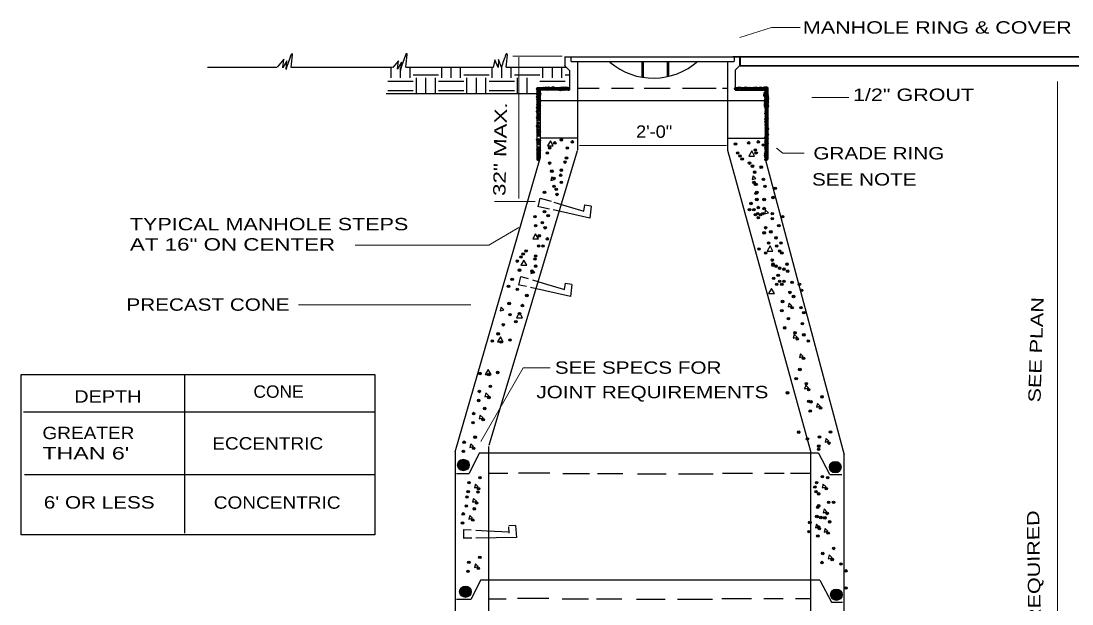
# Model space of a CAD drawing. Extents: x -67503 to 74262, y -57387 to 43659.
# Drawn here: x -66073 to 26896, y -7851 to 43659 of the extents above; entities that cross this region are included whole.
import ezdxf

# ---------------------------------------------------------------- set-up
doc = ezdxf.new("R2010")
doc.units = 0
doc.header["$LTSCALE"] = 440
doc.header["$PDMODE"] = 32
doc.header["$PDSIZE"] = 220
doc.layers.add('1', color=7, linetype='Continuous', lineweight=25)

msp = doc.modelspace()

# ---------------------------------------------------------------- hatches: boundary and pattern name
at = {"layer": '1'}
h = msp.add_hatch(color=256, dxfattribs=at)
edge = h.paths.add_edge_path()
edge.add_ellipse((-26940.7, 4426.7), major_axis=(546.5, 0), ratio=0.9201822, start_angle=0, end_angle=360)
h = msp.add_hatch(color=256, dxfattribs=at)
edge = h.paths.add_edge_path()
edge.add_ellipse((5958.7, 4241.6), major_axis=(546.5, 0), ratio=0.9201822, start_angle=0, end_angle=360)
h = msp.add_hatch(color=256, dxfattribs=at)
edge = h.paths.add_edge_path()
edge.add_ellipse((-26755.8, -6769.9), major_axis=(546.5, 0), ratio=0.9201822, start_angle=0, end_angle=360)
h = msp.add_hatch(color=256, dxfattribs=at)
edge = h.paths.add_edge_path()
edge.add_ellipse((6053, -7035.7), major_axis=(546.5, 0), ratio=0.9201822, start_angle=0, end_angle=360)

# ---------------------------------------------------------------- linework, layer by layer
for p, q in [((-32694.2, 40152.2), (-33193.8, 39566.2)), ((-32755.3, 39411.5), (-32694.2, 40152.2)), ((-32406, 40029), (-32755.3, 39411.5)), ((-32485.3, 39276.4), (-32406, 40029)), ((-24160.2, 40230.1), (-24320.4, 39562.3)), ((-23878.8, 39542.3), (-24160.2, 40230.1)), ((-23847.6, 40251), (-23878.8, 39542.3)), ((-23577, 39544.3), (-23847.6, 40251)), ((-17983.4, 40496.7), (-3115.9, 40496.7)), ((-17981, 40496.7), (-17981, 39717.7)), ((-17416.8, 40085.9), (-3008.3, 40085.9)), ((-17415.7, 40085.9), (-17415.7, 40496)), ((-16853.7, 40090), (-16853.7, 32244.6)), ((-11142.5, 40078.5), (-11142.5, 38716.2)), ((-11039.2, 40078.5), (-11039.2, 38716.2)), ((-8904.5, 40078.5), (-8904.5, 38768.2)), ((-8794, 40078.5), (-8794, 38768.2)), ((-3570, 40090), (-3570, 32244.6)), ((-2986.7, 40519.7), (-2986.7, 40087.2)), ((-43437.6, 39562.3), (-49572.9, 39562.3)), ((-33212.5, 39562.3), (-42184.8, 39562.3)), ((-33338, 38632.8), (-33338, 39562.3)), ((-32498.6, 38632.8), (-32498.6, 39562.3)), ((-24320.4, 39562.3), (-32022, 39562.3)), ((-31659.3, 38632.8), (-31659.3, 39562.3)), ((-28861.3, 38632.8), (-28861.3, 39562.3)), ((-28022, 38632.8), (-28022, 39562.3)), ((-27182.6, 38632.8), (-27182.6, 39562.3)), ((-24384.7, 38632.8), (-24384.7, 39562.3)), ((-23545.3, 38632.8), (-23545.3, 39562.3)), ((-17869.1, 39562.3), (-23168.8, 39562.3)), ((-23166.3, 39562.3), (-23153.8, 39562.3)), ((-22705.9, 38632.8), (-22705.9, 39562.3)), ((-19908, 38632.8), (-19908, 39562.3)), ((-19068.6, 38632.8), (-19068.6, 39562.3)), ((-18229.2, 38632.8), (-18229.2, 39562.3)), ((-17561.8, 39283.2), (-17982.2, 39722.1)), ((-17561.8, 39283.2), (-17561.8, 37541.1)), ((31741.3, 39696.1), (-2467.1, 39696.1)), ((-33617.8, 38353), (-31379.5, 38353)), ((-31379.5, 38912.6), (-29141.1, 38912.6)), ((-31099.7, 37237.7), (-31099.7, 38632.8)), ((-30260.3, 37237.7), (-30260.3, 38632.8)), ((-29420.9, 37237.7), (-29420.9, 38632.8)), ((-29141.1, 38353), (-26902.8, 38353)), ((-26902.8, 38912.6), (-24664.4, 38912.6)), ((-26623, 37237.7), (-26623, 38632.8)), ((-25783.6, 37237.7), (-25783.6, 38632.8)), ((-24944.2, 37237.7), (-24944.2, 38632.8)), ((-24664.4, 38353), (-22426.1, 38353)), ((-22426.1, 38912.6), (-20187.8, 38912.6)), ((-22146.3, 37237.7), (-22146.3, 38632.8)), ((-21306.9, 37237.7), (-21306.9, 38632.8)), ((-20187.8, 38353), (-17949.4, 38353)), ((-17949.4, 38912.6), (-17561.8, 38912.6)), ((-20490.2, 37237.7), (-33772.4, 37237.7)), ((-33617.8, 37513.7), (-31379.5, 37513.7)), ((-29141.1, 37513.7), (-26902.8, 37513.7)), ((-24664.4, 37513.7), (-22426.1, 37513.7)), ((-17561.4, 37766.8), (-20432.2, 37766.8)), ((-20432.2, 37766.8), (-20432.2, 37337.4)), ((-20432.2, 37375.8), (-20432.2, 31382.3)), ((-17661.9, 37562.3), (-20160.6, 37562.3)), ((-20160.6, 37562.3), (-20160.6, 37031.6)), ((-17661.9, 37562.3), (-17574.5, 37562.3)), ((-17561.4, 37833.9), (-17561.4, 37548.9)), ((-16854.5, 37716), (-14922.7, 37716)), ((-13846.3, 37716), (-11887.8, 37716)), ((-10940, 37716), (-10832.3, 37716)), ((-10832.3, 37716), (-8636.4, 37716)), ((-7560.2, 37716), (-4589.5, 37716)), ((-4007.7, 37716), (-3570.8, 37716)), ((-3570.8, 37716), (-3566.9, 37716)), ((-2906.4, 37564.5), (-246, 37564.5)), ((-2901, 37776.6), (-2901, 37562.9)), ((-244.6, 37552.6), (-244.6, 31483.3)), ((-6.8, 37366), (-6.8, 31483.3)), ((-20153.3, 37118.4), (-20153.3, 31554.1)), ((-20148.9, 36627.7), (-237.8, 36627.7)), ((-20105.8, 33352.4), (-16893.2, 33352.4)), ((-3570, 33321.7), (-333, 33321.7)), ((-24652.6, 6181.4), (-16857, 32232.2)), ((-27662.4, 5590.7), (-20149.6, 31556.1)), ((-20432.2, 31382.3), (-20247.4, 31266.2)), ((-244.6, 31483.3), (6745.6, 5324.5)), ((-6.8, 31483.3), (-188.6, 31278.8)), ((-19319.9, 27046.4), (-20256.1, 27254.9)), ((-19497.2, 27822.4), (-19185.7, 27729.7)), ((-18930.8, 27653.8), (-18166.9, 27426.5)), ((-18166.9, 27426.5), (-16281.8, 26865.4)), ((-16281.8, 26865.4), (-16191.6, 27407.3)), ((-15627.7, 27296.7), (-16203.9, 27401.4)), ((-22029.4, 20332.7), (-21851.7, 21092.3)), ((-21851.7, 21092.3), (-21213.6, 20902.4)), ((-20818.7, 20784.9), (-19874.9, 20504)), ((-19874.9, 20504), (-17989.8, 19943)), ((-17989.8, 19943), (-17899.6, 20484.9)), ((-17335.8, 20374.2), (-17912, 20478.9)), ((-21347.8, 20195.2), (-21964.2, 20332.4)), ((-17471.4, 19332), (-21002.7, 20118.3)), ((-17335.8, 20374.2), (-17471.4, 19332)), ((-51597.6, 12437.6), (-51597.6, -1605.8)), ((-65866.5, 9134.4), (-34780.3, 9134.4)), ((-27662.4, 5590.7), (-27662.4, -21079)), ((-24703.2, -24835.2), (-24703.2, 6059.1)), ((-25549.2, 5480.9), (-26437.8, 3666.9)), ((-25537.4, 5488.8), (4419, 5488.8)), ((4436.2, 5519.5), (5454.1, 3624.3)), ((6745.6, -21081.6), (6745.6, 5324.5)), ((-22061.8, 3729.7), (-19302.8, 3729.7)), ((-65764.1, 3593.4), (-34780.3, 3593.4)), ((-27550.6, 3666.9), (-26437.8, 3666.9)), ((-24703.2, 3712), (-22997.4, 3712)), ((-18129.1, 3688.1), (-15782.9, 3688.1)), ((-15087.2, 3672.8), (-12827.9, 3672.8)), ((-11545.9, 3654.6), (-9003.3, 3654.6)), ((-7917.8, 3658.4), (-4832.1, 3658.4)), ((-4007, 3703.2), (-1377.6, 3703.2)), ((-290.7, 3706.5), (1425.4, 3706.5)), ((1998.2, 3714.3), (3756.9, 3714.3)), ((5483.7, 3594.6), (6523.4, 3594.6)), ((-22344.6, -919.3), (-22929.3, -951.8)), ((-22344.6, -919.3), (-22233.7, -1964.5)), ((-26903.5, -1273), (-26238.7, -1309.1)), ((-26899.4, -2053.1), (-26903.5, -1273)), ((-25827.4, -1331.4), (-24844.1, -1384.7)), ((-24844.1, -1384.7), (-22880.1, -1491.1)), ((-22881.5, -1580.7), (-22920, -1032.7)), ((-26204.5, -2028.1), (-26835.9, -2038.2)), ((-22233.7, -1964.5), (-25851, -2022.4)), ((-25432.6, -5762.5), (-26252.9, -7437.1)), ((4588.3, -5762.5), (-25432.6, -5762.5)), ((-27550.6, -7437.1), (-26252.9, -7437.1)), ((-24703.2, -7398.2), (-23168.6, -7398.2)), ((-22147.3, -7347.6), (-19388.4, -7347.6)), ((-18214.7, -7389.1), (-15868.5, -7389.1)), ((-15172.7, -7404.5), (-12913.5, -7404.5)), ((-11631.5, -7422.7), (-9088.9, -7422.7)), ((-8003.4, -7418.8), (-4917.6, -7418.8)), ((-4092.5, -7374), (-1463.2, -7374)), ((-376.3, -7370.7), (1339.8, -7370.7)), ((2426.1, -7362.9), (3756.9, -7362.9))]:
    msp.add_line(p, q, dxfattribs=at)
at = {"layer": '1', "lineweight": 13}
for p, q in [((-18192.5, 40545.3), (-22564.5, 40545.3)), ((-22021.6, 27975.4), (-22021.6, 40465.8)), ((25609.8, 38304.4), (25609.8, -28622.3)), ((3889.1, 36895.5), (7170.6, 36895.5)), ((-16658.6, 32658.6), (-3656.4, 32658.6)), ((1323.1, 31997.8), (762.3, 32424.8)), ((1323.1, 31997.8), (3199.5, 31997.8)), ((-20604.2, 27717.8), (-24191.3, 27717.8)), ((-24694, 23857), (-22041.4, 25414.4)), ((-36511.8, 23857), (-24694, 23857)), ((-41536.9, 18581.9), (-26287.7, 18581.9))]:
    msp.add_line(p, q, dxfattribs=at)
for points in [[(-2482.7, 42218.7), (324.6, 43073.6), (2844.8, 43073.6)], [(-25403.3, 6512.6), (-21661, 13019.1), (-19263.6, 13019.1)]]:
    msp.add_lwpolyline(points, dxfattribs=at)
at = {"layer": '1'}
for points in [[(-42628.5, 39399.6), (-42549.2, 40152.2), (-42898.5, 39534.7), (-42837.4, 40275.4), (-43427.8, 39573.1)], [(-2488.7, 39742.7), (-2488.7, 40521.7), (-3115.6, 40499.9)], [(-3115.6, 40499.9), (-2467.1, 40499.9), (31741.3, 40499.9)], [(-2467.1, 40499.9), (-3115.6, 40499.9), (-2467.1, 40499.9)], [(-2488.7, 39742.7), (-2488.7, 40521.7), (-2488.7, 39742.7)], [(-2467.1, 40499.9), (31741.3, 40499.9), (-2467.1, 40499.9)], [(-2488.7, 39742.7), (-2901, 39311.1), (-2901, 37776.6), (-6.8, 37776.6), (-6.8, 31893.9)], [(-3567.5, 32251.8), (3756.9, 5654.1), (3756.9, -24903.3)], [(-20321.3, 27255.2), (-20143.7, 28014.8), (-19497.2, 27822.4)], [(-15627.7, 27296.7), (-15763.4, 26254.4), (-18988.3, 26972.6)], [(-66073.1, 12437.6), (-34780.3, 12437.6), (-34780.3, -1754.5), (-66071, -1754.5), (-66071, 12438.4)], [(4588.3, -5762.5), (5632.3, -7706.4), (6605.8, -7706.4)]]:
    msp.add_lwpolyline(points, dxfattribs=at)
for points in [[(31741.3, 40499.9), (-2467.1, 40499.9), (-3115.6, 40499.9), (-2488.7, 40521.7)], [(-2488.7, 39742.7), (-2488.7, 40521.7), (-3115.6, 40499.9), (-2467.1, 40499.9), (31741.3, 40499.9), (31741.3, 39696.1), (-2467.1, 39696.1)], [(31741.3, 40499.9), (-2467.1, 40499.9), (-3115.6, 40499.9)], [(-2467.1, 39696.1), (31741.3, 39696.1), (31741.3, 40499.9), (-2467.1, 40499.9)], [(-19507.8, 32622.7), (-18987.8, 32622.7), (-19247.8, 33073)], [(-1697.3, 31729.9), (-1177.3, 31729.9), (-1437.3, 32180.2)], [(-19117.8, 29899.8), (-19209.3, 29566.9), (-18875.3, 29654.1)], [(-1307.3, 29989), (-1398.8, 29656.2), (-1064.8, 29743.4)], [(-202.3, 26953.7), (-293.8, 26620.8), (40.3, 26708)], [(-20807.8, 24409.3), (-20287.8, 24409.3), (-20547.8, 24859.6)], [(-72.3, 23338), (447.7, 23338), (187.7, 23788.3)], [(-21847.9, 22088.1), (-21327.9, 22088.1), (-21587.9, 22538.5)], [(-20872.8, 21686.4), (-20964.3, 21353.6), (-20630.3, 21440.8)], [(57.7, 19588.4), (577.7, 19588.4), (317.7, 20038.8)], [(1877.8, 18740.3), (1786.3, 18407.5), (2120.3, 18494.7)], [(-23602.9, 18383.2), (-23694.4, 18050.4), (-23360.4, 18137.6)], [(-22237.9, 17445.8), (-21717.9, 17445.8), (-21977.9, 17896.1)], [(2332.8, 15972.8), (2241.3, 15639.9), (2575.3, 15727.1)], [(-23927.9, 15303.2), (-23407.9, 15303.2), (-23667.9, 15753.5)], [(2883.6, 14250), (2792.2, 13917.2), (3126.2, 14004.4)], [(-25017.6, 12424.8), (-24497.6, 12424.8), (-24757.6, 12875.1)], [(3338.6, 11482.5), (3247.2, 11149.6), (3581.2, 11236.9)], [(-24944.8, 10796), (-25036.3, 10463.1), (-24702.3, 10550.3)], [(4392.4, 9874.9), (4300.9, 9542.1), (4634.9, 9629.3)], [(-25447.7, 8838.7), (-25539.2, 8505.8), (-25205.2, 8593)], [(5146.8, 6766.2), (5055.3, 6433.4), (5389.3, 6520.6)], [(-26285.9, 6305.7), (-26377.4, 5972.9), (-26043.4, 6060.1)], [(-25866.8, 2736.5), (-25958.3, 2403.7), (-25624.3, 2490.9)], [(4895.3, 2736.5), (4803.8, 2403.7), (5137.8, 2490.9)], [(-26034.5, 1470), (-26126, 1137.2), (-25792, 1224.4)], [(4979.1, 548.9), (4887.7, 216.1), (5221.7, 303.3)], [(-26369.8, -26.7), (-26461.2, -359.6), (-26127.2, -272.4)], [(4289.3, -787.2), (4197.8, -1120), (4531.8, -1032.8)], [(5063, -1178.1), (4971.5, -1510.9), (5305.5, -1423.7)], [(5427.6, -3523.6), (5336.1, -3856.5), (5670.2, -3769.3)], [(-25876.9, -4305.5), (-25968.4, -4638.3), (-25634.4, -4551.1)]]:
    msp.add_lwpolyline(points, close=True, dxfattribs=at)
for centre, major_axis, start_param, end_param in [((-25087.2, 34185.9), (18296.3, 0), 2.7773186, 2.8534603), ((-42117.1, 40678.9), (70.5, 0), 1.346122, 2.7773186), ((-60276.9, 42227.5), (18296.3, 0), 6.1371633, 6.1981108), ((-42117.1, 40678.9), (70.5, 0), 6.1981108, 7.6293073), ((-14944, 34213.8), (18296.3, 0), 2.7773186, 2.8534603), ((-31973.9, 40706.8), (70.5, 0), 1.346122, 2.7773186), ((-50133.7, 42255.4), (18296.3, 0), 6.1371633, 6.1981108), ((-31973.9, 40706.8), (70.5, 0), 6.1981108, 7.6293073), ((-6082.8, 34193.3), (18296.3, 0), 2.7773186, 2.8446022), ((-23112.7, 40686.3), (70.5, 0), 1.346122, 2.7773186), ((-41272.5, 42234.9), (18296.3, 0), 6.1371633, 6.1981108), ((-23112.7, 40686.3), (70.5, 0), 6.1981108, 7.6293073), ((-10144.3, 44529.5), (5918.6, 0), 4.0067534, 5.4443313)]:
    msp.add_ellipse(centre, major_axis=major_axis, ratio=0.99995, start_param=start_param, end_param=end_param, dxfattribs=at)
at = {"layer": '1', "lineweight": 13}
for centre in [(-26940.7, 4426.7), (5958.7, 4241.6), (-26755.8, -6769.9), (6053, -7035.7)]:
    msp.add_ellipse(centre, major_axis=(546.5, 0), ratio=0.920182, dxfattribs=at)
at = {"layer": '1'}
for p in [(-20360.6, 37646.8), (-20360.6, 37223), (-20313.2, 37630.5), (-20307.2, 37377.9), (-20301, 37197.1), (-20283.5, 37540.9), (-20271.7, 37402.3), (-20253.9, 37467.5), (-20236.1, 37084.5), (-20187.8, 37248.9), (-20114.5, 37646.3), (-19867, 37707.1), (-19697.1, 37655.2), (-19621.6, 37733), (-19489.5, 37629.3), (-19414, 37733), (-19244.2, 37681.1), (-19149.8, 37655.2), (-19019.2, 37670.5), (-19017.7, 37758.9), (-18866.8, 37655.2), (-18640.3, 37655.2), (-18508.2, 37629.3), (-18413.9, 37707.1), (-18338.4, 37603.4), (-18225.1, 37733), (-18130.8, 37629.3), (-18111.9, 37707.1), (-18017.6, 37733), (-18017.6, 37629.3), (-17847.7, 37733), (-17772.2, 37655.2), (-17734.5, 37707.1), (-17696.7, 37707.1), (-2849.1, 37684), (-2711, 37684), (-2533.4, 37738.2), (-2355.9, 37711.1), (-2355.9, 37629.8), (-2138.9, 37684), (-1981.1, 37738.2), (-1941.6, 37629.8), (-1823.3, 37711.1), (-1724.7, 37629.8), (-1626, 37711.1), (-1468.2, 37656.9), (-1290.7, 37711.1), (-1251.2, 37629.8), (-1073.7, 37738.2), (-896.1, 37629.8), (-797.5, 37684), (-659.4, 37738.2), (-501.6, 37629.8), (-324.1, 37738.2), (-245.2, 37141.9), (-225.4, 37602.7), (-225.4, 37304.5), (-186, 37765.3), (-186, 37711.1), (-166.2, 37223.2), (-166.2, 37114.8), (-146.5, 37467.2), (-146.5, 37385.8), (-107.1, 37575.6), (-87.9, 37114.8), (-20354.7, 36937.8), (-20335.1, 36709.2), (-20335.1, 36294.4), (-20316.2, 36968.4), (-20313.2, 36619.9), (-20289.5, 36367.3), (-20278.5, 36475.9), (-20265.8, 36823.7), (-20225.5, 36186.1), (-20206.6, 36626.8), (-245.2, 37060.6), (-206.8, 36401.9), (-205.7, 36681.1), (-205.7, 36545.6), (-186, 36301.7), (-186, 36247.5), (-186, 36193.2), (-174.6, 36990.4), (-174.6, 36746.5), (-166.2, 36491.4), (-166.2, 36410.1), (-158.1, 36602.4), (-154.9, 36909.1), (-133.8, 36323.9), (-126.8, 36843.7), (-107.1, 37006.4), (-104.1, 36639.5), (-96, 37044.2), (-87.3, 36383), (-87.3, 36274.6), (-79.8, 36988.6), (-79.8, 36576.4), (-79.8, 36186.6), (-68.9, 36825.2), (-63.5, 36505.9), (-52.7, 36906.9), (-47.3, 36717.5), (-20371.7, 35669.6), (-20354, 36009.3), (-20318.7, 35427), (-20301, 35257.1), (-20265.8, 35894.5), (-20263.3, 35745.4), (-190.6, 36138.3), (-166.2, 36084.8), (-166.2, 35488.5), (-146.5, 35895.1), (-131.1, 36138.3), (-126.8, 35976.4), (-126.8, 35651.2), (-107.1, 35461.4), (-60.8, 36138.3), (-20376.5, 34371.4), (-20354, 35111.6), (-20301, 34941.7), (-20301, 34630.7), (-20263.3, 35123.2), (-166.2, 35000.6), (-166.2, 34756.7), (-146.5, 34567), (-126.8, 35217.5), (-126.8, 34458.6), (-107.1, 34892.2), (-87.3, 35054.9), (-20338.7, 34034.4), (-20319.9, 33827), (-20282.1, 33567.8), (-20263.3, 34267.7), (-20263.3, 33982.6), (-20225.5, 33904.8), (-146.5, 34214.6), (-146.5, 33645.4), (-126.8, 34024.9), (-126.8, 33862.3), (-126.8, 33428.6), (-67.6, 34133.3), (-47.9, 33618.3), (-20357.6, 33178.9), (-20319.9, 32971.5), (-20282.1, 32453.1), (-20263.3, 32790.1), (-20244.4, 32919.7), (-20225.5, 33101.2), (-19312.8, 32444.1), (-18857.8, 32890.5), (-18272.8, 33158.3), (-17752.8, 32444.1), (-17297.7, 32979.8), (-2867.4, 32801.2), (-1697.3, 32890.5), (-852.3, 32979.8), (-397.3, 32711.9), (-205.7, 33320.2), (-166.2, 32967.8), (-166.2, 32751), (-166.2, 32452.8), (-126.8, 33103.3), (-107.1, 32615.5), (-87.3, 33266), (-87.3, 32832.3), (-20338.7, 32297.5), (-20319.9, 31934.6), (-20301, 31597.6), (-20282.1, 32090.1), (-20282.1, 31727.2), (-20225.5, 32245.7), (-19507.8, 31997.7), (-17817.8, 31551.4), (-2672.3, 31997.7), (-2477.3, 31729.9), (-1112.3, 32265.6), (-1047.3, 31997.7), (-186, 31937.8), (-186, 31775.2), (-166.2, 31639.7), (-146.5, 32181.8), (-146.5, 32073.4), (-126.8, 32344.4), (-126.8, 32290.2), (-126.8, 31964.9), (-126.8, 31829.4), (-126.8, 31666.8), (-107.1, 31531.3), (-20282.1, 31468), (-19312.8, 31105), (-17947.8, 31194.3), (-2282.3, 31462.1), (-1632.3, 31105), (-1372.3, 30837.2), (-592.3, 30747.9), (-166.2, 31422.9), (-19117.8, 30390.8), (-18922.8, 29765.8), (-18337.8, 30033.7), (-18272.8, 30480.1), (-1177.3, 30301.5), (-397.3, 29676.6), (-18922.8, 29051.6), (-18727.8, 28783.8), (-18272.8, 29408.7), (-1242.3, 29408.7), (-1112.3, 29230.2), (-1047.3, 29230.2), (-267.3, 29051.6), (642.7, 28873.1), (-19767.8, 28516), (-18662.8, 28337.4), (-1047.3, 28426.7), (-982.3, 28516), (-982.3, 27891.1), (-332.3, 27891.1), (447.7, 28069.6), (-1632.3, 26998.3), (-1502.3, 27534), (-1242.3, 26998.3), (-852.3, 27176.9), (-332.3, 27087.6), (-20612.8, 26373.4), (-19767.8, 26819.8), (-19442.8, 26462.6), (-1112.3, 26551.9), (-917.3, 26641.2), (-852.3, 26284.1), (-657.3, 26551.9), (-462.3, 26641.2), (382.7, 26641.2), (382.7, 26194.8), (1292.8, 26373.4), (-20547.8, 25569.9), (-19962.8, 25837.7), (-19702.8, 25391.3), (-202.3, 25391.3), (252.7, 25034.2), (967.8, 25569.9), (-20222.8, 24677.1), (-19507.8, 24409.3), (-332.3, 24945), (707.7, 24498.6), (-21392.9, 23338), (-20287.8, 23784.4), (-19897.8, 23784.4), (-787.3, 23516.6), (-202.3, 23159.5), (57.7, 24052.2), (772.7, 23784.4), (1032.8, 23338), (1162.8, 24052.2), (1227.8, 23159.5), (-22172.9, 22445.2), (-21847.9, 22802.4), (-21652.9, 23070.2), (-20612.8, 22623.8), (-20547.8, 22891.6), (382.7, 22534.5), (-21977.9, 21641.8), (-20872.8, 21552.5), (-20547.8, 21998.9), (447.7, 22177.4), (447.7, 22088.1), (707.7, 21998.9), (1032.8, 21820.3), (1422.8, 21731), (1682.8, 22177.4), (1747.8, 21552.5), (-22627.9, 20838.3), (512.7, 20927.6), (772.7, 20391.9), (902.7, 21195.4), (1032.8, 20659.7), (1227.8, 20391.9), (1422.8, 20659.7), (2137.8, 20570.5), (2787.8, 20391.9), (-22952.9, 20213.4), (-22172.9, 19945.5), (1942.8, 19677.7), (2982.8, 19856.3), (-22887.9, 18695.7), (-21717.9, 18517.1), (-21327.9, 19409.9), (1292.8, 18874.2), (2267.8, 19320.6), (-22822.9, 17713.6), (-21977.9, 17802.9), (1227.8, 18070.7), (2137.8, 18338.6), (2917.8, 18338.6), (3177.8, 17892.2), (-23407.9, 16820.9), (-22302.9, 17088.7), (1812.8, 17356.5), (3047.8, 16910.2), (-23862.9, 16017.4), (1487.8, 16553.1), (2397.8, 16106.7), (3177.8, 15928.1), (-24382.9, 15392.5), (-23602.9, 15303.2), (-22822.9, 15481.8), (2592.8, 15571), (3567.8, 15392.5), (3143.6, 13848.3), (-25472.6, 12514.1), (-24692.6, 12424.8), (-23912.6, 12603.4), (2493.6, 12062.8), (2818.6, 12866.3), (-24554.8, 11376.3), (3403.6, 11616.4), (3598.6, 11080.8), (-25594.8, 10126.4), (-25529.8, 10929.9), (-24684.8, 10394.2), (1731, 10805.4), (4782.4, 10455.2), (-25057.7, 9419), (3603.2, 10049), (3742.4, 9205.3), (3807.4, 10008.8), (4652.4, 9473.2), (-26032.8, 8972.6), (-25187.7, 8436.9), (-26097.8, 8169.1), (5536.8, 7346.5), (-26871, 6439.6), (-25895.9, 6886), (2722.1, 7325.9), (3493, 6720.8), (4561.8, 6900.2), (-26936, 5636.1), (-26025.9, 5904), (4484.2, 5813.1), (4496.8, 6096.7), (5406.8, 6364.5), (-26451.9, 2870.4), (-25476.8, 3316.8), (4310.3, 2870.4), (4814.6, 3392.6), (5285.3, 3316.8), (-26516.9, 2066.9), (-25644.5, 2050.3), (-25606.8, 2334.8), (4153.8, 2484.9), (4245.3, 2066.9), (4484.2, 1879.7), (5155.3, 2334.8), (-26619.5, 1603.9), (-25774.5, 1068.3), (4484.2, 820.8), (5369.1, 1129.2), (5805.7, 1123.3), (-26954.8, 107.2), (-26684.5, 800.5), (-25979.8, 553.6), (4394.1, 682.9), (5239.1, 147.2), (-27019.8, -696.3), (-26109.8, -428.5), (3704.3, -653.2), (4329.1, -120.6), (4679.3, -206.9), (5034.8, -238.2), (5453, -597.8), (3639.3, -1456.7), (4412.9, -1847.6), (4477.9, -1044.2), (4549.3, -1188.9), (5323, -1579.8), (-25486.9, -3725.2), (4842.6, -3389.7), (5817.6, -2943.3), (-26461.9, -4171.6), (-25616.9, -4707.2), (4777.6, -4193.2), (5687.6, -3925.4), (6466.5, -4322.8), (-26526.9, -4975), (6907, -4928), (6907, -6440.8)]:
    msp.add_point(p, dxfattribs=at)

# ---------------------------------------------------------------- texts
for s, width, p in [('MANHOLE RING & COVER', 1.3, (3096.9, 42548.5)), ('1/2" GROUT', 1.3, (7522.2, 36597.4)), ('2\'-0"', 1.1, (-11667.4, 33340.8)), ('GRADE RING', 1.25, (4019.7, 31430.2)), ('SEE NOTE', 1.25, (3898.3, 29120.5)), ('TYPICAL MANHOLE STEPS', 1.3, (-56438.4, 25166.1)), ('AT 16" ON CENTER', 1.35, (-56438.4, 23375.6)), ('PRECAST CONE ', 1.25, (-56744.9, 18059.8)), ('SEE SPECS FOR', 1.25, (-18846.6, 12488.9)), ('CONE', 1.05, (-45513.3, 10369.9)), ('JOINT REQUIREMENTS', 1.25, (-20483, 10329.4)), ('DEPTH', 1.2, (-61364.6, 9937.4)), ('GREATER', 1.15, (-64177.8, 6712.8)), ('ECCENTRIC', 1.15, (-49154.2, 5793.7)), ("THAN 6'", 1.4, (-64177.8, 4922.2)), ("6' OR LESS", 1.25, (-64057.3, 579.4)), ('CONCENTRIC', 1.15, (-49021.1, 565.4))]:
    msp.add_text(s, height=1094, dxfattribs=dict(at, width=width)).set_placement(p)
for s, height, rotation, width, p in [('32" MAX.', 1094, 88.92, 1.35, (-23221.7, 28188.7)), ('SEE PLAN', 1094, 88.253, 1.3, (24113.7, 9948.3)), ('VARIES AS REQUIRED', 1093, 90.865, 1.3, (24296.4, -20163.3))]:
    msp.add_text(s, height=height, rotation=rotation, dxfattribs=dict(at, width=width)).set_placement(p)

doc.saveas('drawing.dxf')
